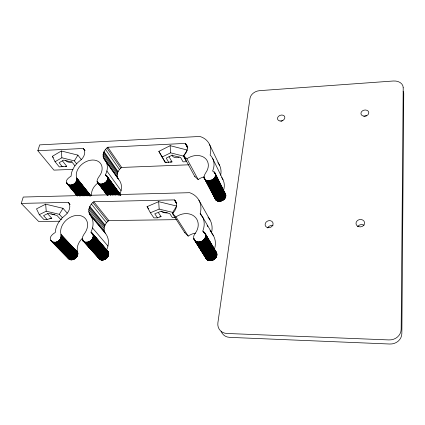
<?xml version="1.0" encoding="UTF-8"?>
<svg xmlns="http://www.w3.org/2000/svg" width="425" height="425" viewBox="0 0 425 425"><rect width="100%" height="100%" fill="white"/><g stroke="black" fill="none" stroke-linecap="round" stroke-linejoin="round"><path stroke-width="0.64" d="M214.928 198.332C217.35 204.962 228.889 199.16 225.064 193.248M201.843 216.367L200.186 213.499A23.699 19.168 -32 0 0 189.656 192.69L23.253 197.046L21.25 203.41L68.42 202.332C71.729 206.72 68.653 212.856 64.712 215.698A20.798 15.799 -40 0 0 55.287 232.47C40.752 241.299 62.672 248.333 60.897 234.063A14.854 11.284 -40 0 1 77.6 215.363A14.854 11.284 -40 0 1 84.246 233.904C74.88 247.982 101.145 241.554 90.923 232.193A20.798 15.799 -40 0 0 90.339 215.284C86.828 210.906 89.723 204.595 93.819 201.748L174.399 199.899C178.335 203.761 176.317 210.354 172.385 213.414L184.71 232.65L188.201 236.098A14.79 12.415 -32.9 0 1 195.5 233.123M172.385 213.414L175.971 216.931A15.481 12.713 -32.6 0 1 194.411 216.405A15.481 12.713 -32.6 0 1 195.399 233.123C193.821 234.86 192.929 237.586 194.236 239.732L206.083 258.575C209.849 264.047 219.571 257.922 216.235 252.168L204.871 233.033L202.656 231.322A21.675 17.797 -32.6 0 0 200.186 213.499M119.983 193.858A18.923 14.322 -35.9 0 0 118.734 179.52L104.247 159.163C101.368 155.088 104.205 149.77 107.817 147.247L185.263 143.4C189.12 146.806 187.101 152.963 183.451 155.693L186.931 158.775A14.737 11.56 -28.2 0 1 204.595 157.792A14.737 11.56 -28.2 0 1 205.684 172.879C197.115 186.532 224.666 179.451 212.617 171.052A20.639 16.187 -28.2 0 0 210.104 155.013A22.594 17.452 -28.1 0 0 199.835 136.462L39.679 144.883L37.841 150.721L53.922 170.117L72.994 169.368M98.467 257.709C102.085 264.525 113.162 254.904 106.877 250.394M194.236 239.732C198.008 245.592 208.409 239.254 204.983 233.208M37.841 150.721L83.348 148.463C86.647 152.41 83.598 158.143 79.958 160.692A19.72 14.535 -35.6 0 0 71.108 176.152C57.29 184.503 78.391 190.368 76.537 177.438A14.083 10.381 -35.6 0 1 92.368 160.034A14.083 10.381 -35.6 0 1 99.009 176.646C90.042 189.396 115.504 183.17 105.411 174.914A19.72 14.535 -35.6 0 0 104.635 159.614L104.247 159.163M67.873 257.778C71.145 263.128 79.826 256.971 77.509 251.754A14.227 11.077 -40.6 0 1 82.275 238.425M118.352 179.074C115.542 175.148 118.123 169.92 121.651 167.45L189.114 164.788M106.463 250.192A19.917 15.507 -40.6 0 0 105.666 233.723C102.25 229.521 104.853 223.353 108.848 220.564L176.556 219.651M76.659 163.864L74.354 160.878L77.908 155.125L61.349 151.002L52.339 156.315L55.064 161.718L59.272 166.903L66.709 166.233L62.427 160.863M63.006 208.324L45.656 204.181L36.513 208.85L39.302 214.657L46.224 211.214L59.293 214.317L63.006 208.324L67.24 213.132M168.741 162.424L166.228 158.105L171.987 155.295L180.636 157.484L183.037 161.835L186.538 161.691L183.499 156.113L187.276 150.046L170.149 145.679L158.849 151.369L165.298 162.562L172.019 161.904L169.049 156.735M173.342 213.377L172.715 212.388L176.662 206.051L158.695 201.668L147.071 206.646L150.381 212.771L153.914 217.887L157.494 217.839L161.064 216.601L158.514 212.803M184.71 232.65L185.024 232.374M204.085 176.864A14.11 11.342 -28.2 0 0 198.156 179.541L194.772 176.492L195.07 176.232M55.064 161.718L61.875 157.787L74.354 160.878M162.053 157.048L170.6 152.841L183.499 156.113M150.381 212.771L159.173 209.105L172.715 212.388M39.302 214.657L43.871 219.481L47.085 219.433L51.786 218.243L47.589 213.711M61.184 166.462L63.028 166.387M65.482 166.287L66.709 166.233M162.823 158.116L165.219 162.185L166.457 162.137M170.165 161.983L172.019 161.904M49.879 218.269L51.786 218.243M159.779 216.617L161.064 216.601M61.726 219.22L60.419 219.242L56.966 215.438L48.206 213.361L43.536 215.656L47.085 219.433M175.413 217.579L172.375 217.621L169.761 213.584L160.692 211.384L154.764 213.828L157.494 217.839M59.84 221.223L38.68 221.51L21.25 203.41M120.094 194.655L120.387 194.825M215.316 251.101L215.613 251.377M224.575 192.695L224.952 193.104M53.072 242.266L70.072 259.67M52.078 241.421L69.897 259.611M50.756 240.178L69.727 259.548M50.83 240.343L69.402 259.393M50.989 240.662L69.248 259.308M51.292 241.097L68.685 258.894M54.427 242.447L71.384 259.861M54.225 242.447L71.188 259.856M54.028 242.436L70.991 259.845M53.826 242.42L70.8 259.824M53.635 242.393L70.614 259.797M53.444 242.356L70.428 259.76M53.258 242.314L70.247 259.717M55.68 242.292L72.59 259.717M55.468 242.34L72.388 259.76M55.261 242.377L72.181 259.797M55.048 242.409L71.979 259.824M54.841 242.431L71.782 259.845M54.634 242.441L71.581 259.856M56.737 241.947L73.605 259.393M56.525 242.032L73.403 259.473M56.318 242.107L73.201 259.542M56.105 242.176L72.999 259.611M55.893 242.239L72.792 259.67M57.556 241.538L74.391 259M57.354 241.655L74.2 259.112M57.152 241.756L74.003 259.213M56.945 241.857L73.801 259.303M58.337 241.028L75.135 258.506M58.145 241.166L74.954 258.639M57.954 241.294L74.768 258.767M57.758 241.421L74.582 258.889M59.054 240.417L75.82 257.922M58.884 240.582L75.655 258.076M58.703 240.736L75.485 258.225M58.523 240.885L75.31 258.368M59.691 239.732L76.426 257.263M59.542 239.913L76.282 257.433M59.383 240.088L76.133 257.603M59.224 240.252L75.979 257.762M60.355 238.792L77.047 256.355M60.233 238.988L76.936 256.541M60.106 239.179L76.819 256.727M59.978 239.365L76.691 256.907M59.835 239.551L76.564 257.088M60.759 237.995L77.43 255.579M60.669 238.197L77.345 255.776M60.568 238.398L77.254 255.972M60.467 238.595L77.153 256.163M61.088 236.98L77.738 254.591M61.041 237.182L77.69 254.793M60.982 237.389L77.637 254.989M60.913 237.591L77.573 255.186M60.839 237.793L77.504 255.383M61.216 235.583L77.839 253.236M61.221 235.774L77.844 253.422M61.221 235.971L77.849 253.613M61.211 236.173L77.839 253.81M61.195 236.369L77.828 254.001M61.168 236.571L77.802 254.198M61.131 236.778L77.775 254.394M61.057 234.658L77.669 252.333M61.104 234.834L77.717 252.508M61.147 235.02L77.759 252.684M61.179 235.2L77.791 252.864M61.2 235.392L77.817 253.05M85.127 242.208L101.012 259.887M82.307 239.27L83.194 240.258M84.942 242.154L100.826 259.834M82.349 239.456L83.236 240.444M84.123 241.427L100.645 259.771M82.397 239.642L83.73 241.118M84.4 241.947L100.305 259.627M82.524 239.992L100.135 259.542M59.293 214.317L62.215 217.558M82.599 240.162L99.822 259.356M82.769 240.492L99.53 259.144M86.546 242.356L102.382 260.042M86.339 242.362L102.175 260.042M86.126 242.356L101.973 260.036M85.919 242.34L101.777 260.02M85.717 242.319L101.58 259.999M85.515 242.292L101.389 259.973M85.319 242.255L101.198 259.93M87.624 242.218L103.418 259.914M87.407 242.261L103.206 259.957M87.189 242.298L102.999 259.988M86.976 242.324L102.792 260.015M86.758 242.346L102.584 260.031M88.49 241.963L104.247 259.675M88.272 242.038L104.04 259.749M88.06 242.107L103.833 259.813M87.842 242.165L103.626 259.866M89.335 241.586L105.06 259.319M89.128 241.692L104.858 259.42M88.915 241.793L104.656 259.51M88.703 241.883L104.454 259.595M90.142 241.102L105.83 258.852M89.946 241.23L105.644 258.979M89.744 241.357L105.453 259.096M89.542 241.474L105.257 259.213M90.892 240.513L106.542 258.288M90.711 240.667L106.372 258.437M90.525 240.821L106.197 258.581M90.334 240.964L106.016 258.719M91.556 239.843L107.18 257.64M91.402 240.019L107.026 257.805M91.237 240.189L106.872 257.97M91.067 240.353L106.712 258.129M92.129 239.1L107.722 256.923M91.997 239.291L107.594 257.109M91.858 239.477L107.461 257.29M91.71 239.663L107.323 257.465M92.592 238.313L108.157 256.158M92.491 238.515L108.056 256.355M92.379 238.712L107.955 256.546M92.257 238.908L107.838 256.737M93.001 237.288L108.534 255.165M92.937 237.495L108.476 255.367M92.863 237.697L108.407 255.568M92.783 237.904L108.332 255.765M92.692 238.112L108.248 255.962M93.218 236.05L108.731 253.964M93.203 236.252L108.72 254.166M93.181 236.459L108.699 254.363M93.149 236.667L108.667 254.564M93.107 236.874L108.635 254.766M93.059 237.081L108.588 254.963M91.019 232.225L92.31 233.723M93.038 234.504L108.534 252.461M93.091 234.685L108.588 252.636M93.133 234.871L108.63 252.822M93.171 235.062L108.667 253.002M93.197 235.253L108.699 253.194M93.218 235.45L108.72 253.38M93.224 235.647L108.731 253.576M93.229 235.848L108.736 253.768M91.811 232.703L108.157 251.637M91.513 232.491L108.332 251.951M92.91 234.154L108.476 252.285M215.751 251.52L216.235 252.168M68.42 202.332L69.657 203.851M69.169 203.511L70.12 204.712M92.512 227.928L107.939 246.059M65.546 160.496L65.652 160.618A3.586 1.769 16 0 0 68.94 162.222A3.586 1.769 16 0 0 71.921 161.691M89.441 213.94L104.784 232.406M89.941 214.774L105.272 233.224M88.782 211.719L104.114 230.238M69.116 185.077L77.748 195.569M68.94 185.029L77.578 195.521M68.611 184.917L77.663 195.904M66.656 182.617L77.504 195.835M66.693 182.782L77.355 195.76M88.804 209.621L104.109 228.193M66.858 183.249L77.063 195.59M66.927 183.398L77.212 195.898M70.422 185.204L78.843 195.468M89.123 208.176L104.396 226.791M70.226 185.21L78.652 195.473M70.035 185.204L78.46 195.468M69.843 185.194L78.274 195.458M69.657 185.178L78.28 195.665M69.472 185.151L78.099 195.638M69.291 185.119L77.918 195.606M71.628 185.029L80.447 195.819M71.427 185.077L80.245 195.861M89.51 207.097L104.757 225.739M71.225 185.119L80.049 195.898M71.023 185.151L79.852 195.93M70.821 185.178L79.656 195.957M70.619 185.194L79.039 195.463M72.638 184.689L81.435 195.484M72.436 184.769L81.239 195.564M72.234 184.843L81.042 195.638M89.84 206.385L105.065 225.053M72.032 184.912L80.846 195.702M71.83 184.976L80.644 195.766M73.424 184.296L82.62 195.617M73.233 184.402L82.434 195.723M73.036 184.503L82.243 195.819M72.84 184.599L82.046 195.914M52.339 156.315L53.322 157.526M74.343 183.674L83.932 195.527M74.168 183.812L83.762 195.659M73.987 183.94L83.587 195.782M73.801 184.062L83.406 195.904M73.615 184.184L82.806 195.505M75.161 182.931L85.563 195.824M75.007 183.085L84.995 195.463M74.848 183.239L84.841 195.617M74.683 183.387L84.681 195.76M91.396 204.032L106.537 222.769M74.518 183.536L84.517 195.904M75.724 182.261L86.519 195.691M75.592 182.437L86.392 195.856M75.453 182.601L85.845 195.505M62.374 166.775L59.102 162.717L63.702 160.087L72.064 162.159L74.906 165.808M75.31 182.766L85.707 195.67M76.282 181.369L87.885 195.851M76.181 181.549L87.375 195.511M76.08 181.735L87.274 195.686M92.841 202.539L107.913 221.324M75.963 181.911L87.168 195.861M75.847 182.086L86.636 195.521M76.718 180.258L89.123 195.792M93.819 201.748L108.848 220.564M76.665 180.444L88.66 195.458M76.601 180.63L88.602 195.643M76.532 180.816L88.538 195.824M76.457 181.002L88.049 195.489M76.373 181.188L87.97 195.67M76.851 178.627L90.472 195.755M76.867 178.803L90.488 195.925M76.877 178.978L90.089 195.58M76.877 179.153L90.089 195.755M76.872 179.334L90.089 195.93M76.856 179.515L89.664 195.59M76.835 179.701L89.643 195.771M76.803 179.887L89.617 195.952M76.766 180.072L89.165 195.612M76.702 177.969L90.732 195.627M76.75 178.128L90.78 195.787M76.792 178.293L90.823 195.946M97.771 182.782L106.973 194.921M99.965 184.137L108.242 195.091M77.908 155.125L81.419 159.773M99.785 184.094L108.062 195.048M99.604 184.041L107.886 194.995M99.434 183.982L107.716 194.937M99.264 183.919L107.552 194.873M99.099 183.85L107.387 194.804M97.182 181.385L98.01 182.601M98.94 183.77L107.233 194.724M97.261 181.725L107.328 195.07M97.368 182.049L107.19 194.974M97.506 182.357L107.084 195.048M101.134 184.238L108.991 194.677M100.932 184.238L108.795 194.677M100.73 184.232L108.598 194.671M100.539 184.222L108.407 194.655M100.343 184.2L108.221 194.634M100.151 184.168L108.03 194.602M102.367 184.073L110.596 195.043M102.159 184.121L110.394 195.086M101.952 184.158L109.799 194.602M101.745 184.19L109.592 194.629M101.538 184.211L109.39 194.655M101.336 184.227L109.193 194.671M103.195 183.818L111.408 194.799M102.988 183.892L111.207 194.868M102.781 183.961L111.005 194.932M102.574 184.02L110.797 194.99M104.205 183.35L112.779 194.863M104.008 183.457L112.588 194.963M103.806 183.558L112.397 195.064M103.604 183.653L111.807 194.634M103.402 183.738L111.61 194.719M104.959 182.862L113.911 194.91M104.778 182.994L113.73 195.038M104.587 183.117L113.156 194.634M104.396 183.239L112.97 194.751M105.814 182.139L115.127 194.724M105.655 182.293L114.968 194.873M105.485 182.442L114.808 195.022M105.315 182.585L114.256 194.639M105.14 182.729L114.081 194.778M106.404 181.48L116.083 194.607M106.266 181.65L115.951 194.772M106.123 181.815L115.812 194.932M105.968 181.98L115.664 195.091M83.348 148.463L84.957 150.631M106.999 180.588L117.433 194.783M84.134 149.6L84.952 150.737M106.893 180.768L117.332 194.963M106.781 180.949L116.838 194.613M106.664 181.13L116.721 194.788M106.537 181.305L116.599 194.963M107.477 179.462L118.655 194.735M107.419 179.653L118.602 194.921M107.35 179.844L118.538 195.107M107.27 180.03L118.076 194.762M107.19 180.216L117.996 194.947M107.1 180.402L117.523 194.602M107.674 178.155L119.993 195.038M107.674 178.341L119.606 194.687M107.658 178.521L119.595 194.868M107.642 178.712L119.579 195.048M107.61 178.898L119.165 194.708M107.573 179.084L119.133 194.894M107.53 179.276L119.09 195.075M106.787 175.796L120.854 195.086M106.415 175.456L120.812 195.123M106.133 175.259L120.61 195.064M105.984 175.169L120.307 194.868M107.642 177.618L120.333 195.038M107.658 177.793L119.972 194.682M105.506 174.941L106.277 175.998M107.674 177.974L119.988 194.857M106.887 171.009L121.061 190.682M103.094 156.427L117.199 176.386M103.753 158.424L117.868 178.346M103.089 154.519L117.172 174.521M103.376 153.207L117.433 173.235M103.737 152.214L117.767 172.268M104.045 151.566L118.054 171.636M105.512 149.382L119.452 169.517M106.887 147.99L120.758 168.167M147.071 206.646L148.596 208.861M107.817 147.247L121.651 167.45M175.971 216.931L188.201 236.098M195.856 241.326L207.549 259.967M195.048 240.38L207.373 259.856M193.71 238.388L194.4 239.488M195.091 240.587L207.203 259.739M193.758 238.59L206.879 259.489M193.816 238.792L206.731 259.351M193.954 239.179L206.449 259.059M197.057 241.836L208.707 260.472M196.844 241.772L208.505 260.403M196.637 241.697L208.303 260.334M196.435 241.618L208.107 260.254M196.233 241.528L207.915 260.164M196.042 241.432L207.729 260.068M206.083 258.575L205.418 256.897M198.172 242.032L209.78 260.668M197.944 242.011L209.562 260.647M197.721 241.979L209.344 260.615M197.492 241.937L209.127 260.573M197.274 241.889L208.914 260.525M199.107 242.032L210.678 260.679M198.873 242.048L210.455 260.69M198.64 242.048L210.226 260.69M198.406 242.043L210.003 260.684M199.819 241.947L211.363 260.599M199.585 241.984L211.135 260.637M199.346 242.016L210.906 260.663M200.765 241.708L212.266 260.382M175.291 200.967L176.688 203.24M200.531 241.782L212.043 260.445M174.872 200.414L176.646 203.304M174.643 200.148L176.72 203.511M174.399 199.899L176.476 203.262M200.297 241.846L211.815 260.509M200.058 241.899L211.586 260.557M201.455 241.448L212.925 260.132M201.227 241.543L212.707 260.222M200.998 241.628L212.489 260.307M202.119 241.118L213.557 259.813M201.902 241.235L213.35 259.93M201.678 241.347L213.137 260.031M202.948 240.571L214.349 259.298M202.752 240.72L214.157 259.436M202.544 240.858L213.966 259.569M202.332 240.991L213.764 259.696M203.517 240.098L214.891 258.841M203.336 240.263L214.715 259M203.145 240.423L214.535 259.149M204.032 239.572L215.379 258.336M203.867 239.753L215.225 258.512M203.697 239.928L215.061 258.676M204.622 238.808L215.937 257.598M204.489 239.009L215.81 257.789M204.34 239.201L215.677 257.975M204.191 239.392L215.533 258.161M205.089 237.989L216.378 256.806M204.983 238.197L216.282 257.008M204.871 238.404L216.176 257.21M204.749 238.611L216.059 257.407M205.477 236.911L216.739 255.765M205.413 237.129L216.686 255.977M205.344 237.347L216.623 256.185M205.27 237.559L216.548 256.392M205.179 237.777L216.468 256.599M205.642 235.604L216.888 254.495M205.636 235.817L216.888 254.708M205.626 236.034L216.872 254.92M205.599 236.252L216.856 255.127M205.567 236.475L216.824 255.34M205.525 236.693L216.787 255.553M204.622 232.703L216.591 252.891M204.345 232.395L216.718 253.273M204.037 232.114L216.766 253.47M203.878 231.986L204.871 233.66M205.567 234.754L216.808 253.672M205.599 234.961L216.84 253.874M203.527 231.742L204.191 232.863M205.62 235.174L216.867 254.081M203.347 231.636L204.011 232.751M205.636 235.386L216.883 254.288M158.849 151.369L162.499 157.569M207.14 225.532L207.804 226.679M210.12 230.69L210.779 231.837M202.252 216.304L213.451 235.732M198.868 200.143L210.046 219.98M183.765 155.423L184.392 156.581M185.332 158.312L185.964 159.471M183.451 155.693L194.772 176.492M186.931 158.775L198.156 179.541M185.497 143.623L187.659 147.725M185.263 143.4L187.733 148.091M205.525 179.844L216.261 200.281M204.021 177.113L204.632 178.282M205.376 179.727L216.113 200.164M204.042 177.299L215.974 200.037M204.112 177.677L215.842 199.904M204.218 178.038L215.491 199.479M186.479 144.872L187.712 147.215M185.927 144.096L187.781 147.613M185.72 143.857L187.574 147.369M206.943 180.583L217.632 201.014M206.747 180.513L217.441 200.945M206.555 180.439L217.255 200.871M206.369 180.359L217.079 200.786M206.189 180.269L216.904 200.701M206.013 180.173L216.734 200.605M205.843 180.072L216.569 200.504M205.684 179.961L216.41 200.398M207.979 180.806L218.631 201.238M207.767 180.774L218.423 201.211M207.554 180.737L218.222 201.168M207.347 180.694L218.02 201.126M207.14 180.641L217.823 201.073M209.084 180.837L219.693 201.28M208.861 180.843L219.475 201.285M208.638 180.848L219.263 201.285M208.415 180.843L219.05 201.28M208.197 180.827L218.838 201.264M209.992 180.721L220.564 201.174M209.764 180.758L220.347 201.211M209.536 180.79L220.129 201.243M209.312 180.816L219.911 201.264M210.89 180.482L221.425 200.951M210.667 180.551L221.212 201.02M210.444 180.614L221 201.078M210.216 180.667L220.782 201.131M211.549 180.221L222.057 200.706M211.331 180.317L221.85 200.797M211.113 180.402L221.637 200.876M212.388 179.786L222.859 200.292M212.181 179.908L222.663 200.403M211.974 180.019L222.466 200.51M211.767 180.126L222.264 200.611M213.159 179.249L223.598 199.777M212.973 179.393L223.417 199.915M212.782 179.531L223.237 200.042M212.585 179.663L223.051 200.17M213.844 178.627L224.251 199.176M213.685 178.792L224.097 199.336M213.515 178.952L223.933 199.484M213.339 179.1L223.768 199.633M214.428 177.937L224.809 198.507M214.296 178.117L224.676 198.682M214.152 178.293L224.543 198.852M214.003 178.463L224.4 199.017M214.997 177.002L225.346 197.604M214.901 177.193L225.25 197.79M214.795 177.384L225.149 197.97M214.678 177.57L225.043 198.156M214.561 177.756L224.931 198.332M215.443 175.621L225.76 196.26M215.406 175.822L225.728 196.456M215.358 176.019L225.686 196.648M215.305 176.216L225.633 196.839M215.241 176.417L225.574 197.035M215.167 176.614L225.505 197.221M215.087 176.805L225.425 197.413M214.752 172.534L225.691 194.57M214.513 172.247L225.733 194.751M214.242 171.976L225.792 195.117M214.099 171.849L214.689 173.033M215.502 174.638L225.808 195.303M215.507 174.834L225.813 195.495M215.507 175.031L225.813 195.686M215.496 175.227L225.808 195.877M215.475 175.424L225.787 196.068M212.718 158.61L222.987 179.642M209.371 144.128L219.709 165.633M67.803 257.614L67.687 257.279M165.219 162.185L165.298 162.562M214.837 197.97L214.768 197.413M45.656 204.181L46.224 211.214M61.349 151.002L61.875 157.787M158.695 201.668L159.173 209.105M170.149 145.679L170.6 152.841M91.561 195.442A13.515 10.227 -35.9 0 1 97.851 183.069M218.264 163.242A21.643 17.138 -28 0 1 220.639 175.307M217.797 162.658A21.643 17.138 -28 0 1 218.036 162.945M179.137 156.873A3.713 1.997 11.4 0 1 174.85 157.494A3.713 1.997 11.4 0 1 172.083 154.913M221.68 177.523A19.757 15.879 -28.2 0 1 223.497 190.458M54.628 214.71A3.745 1.604 15 0 1 53.051 214.418M52.822 214.349A3.745 1.604 15 0 1 51.967 214.025M51.213 213.637A3.745 1.604 15 0 1 51.048 213.531M208.425 217.637A22.663 18.748 -32.3 0 1 211.443 232.985M208.022 217.175A22.663 18.748 -32.3 0 1 208.16 217.329M167.264 212.734A3.883 1.822 11.1 0 1 161.458 211.384M161.24 211.145A3.883 1.822 11.1 0 1 161.155 211.023M211.894 233.495A20.708 17.388 -32.9 0 1 214.508 248.875M221.133 331.197A10.737 9.754 -38.4 0 0 229.606 337.36L389.752 344.022A11.879 10.922 8.5 0 0 401.853 333.439L403.75 93.861A9.881 7.406 -10 0 0 403.516 92.209M267.591 227.975A4.037 3.448 -22.1 0 1 273.073 225.76M403.139 91.274A9.881 7.406 -10 0 1 403.283 91.582M281.106 121.316A3.724 2.879 -19.1 0 1 282.864 120.673M364.31 116.227A3.942 3.039 -11.6 0 1 366.562 115.855M357.6 226.753A4.282 3.666 -8.4 0 1 364.028 225.261M403.203 87.768L401.163 329.216A12.027 11.034 7.5 0 1 388.902 339.926L226.838 333.471A10.864 9.833 -38.1 0 1 217.892 322.798L249.99 98.329A9.111 6.816 -21 0 1 259.707 90.642L393.375 81A9.988 7.443 -10.2 0 1 403.203 87.768M363.348 116.062A3.984 3.055 -11.9 0 0 368.788 112.365A3.984 3.055 -11.9 0 0 362.477 110.84A3.984 3.055 -11.9 0 0 363.348 116.062M268.35 227.726A4.08 3.469 -22.3 0 0 272.887 222.626A4.08 3.469 -22.3 0 0 266.082 222.158A4.08 3.469 -22.3 0 0 268.35 227.726M358.62 226.668A4.335 3.697 -8.8 0 0 364.586 222.546A4.335 3.697 -8.8 0 0 357.691 220.336A4.335 3.697 -8.8 0 0 358.62 226.668M280.086 120.998A3.767 2.89 -19.2 0 0 284.755 116.886A3.767 2.89 -19.2 0 0 278.662 116.195A3.767 2.89 -19.2 0 0 280.086 120.998"/></g></svg>
